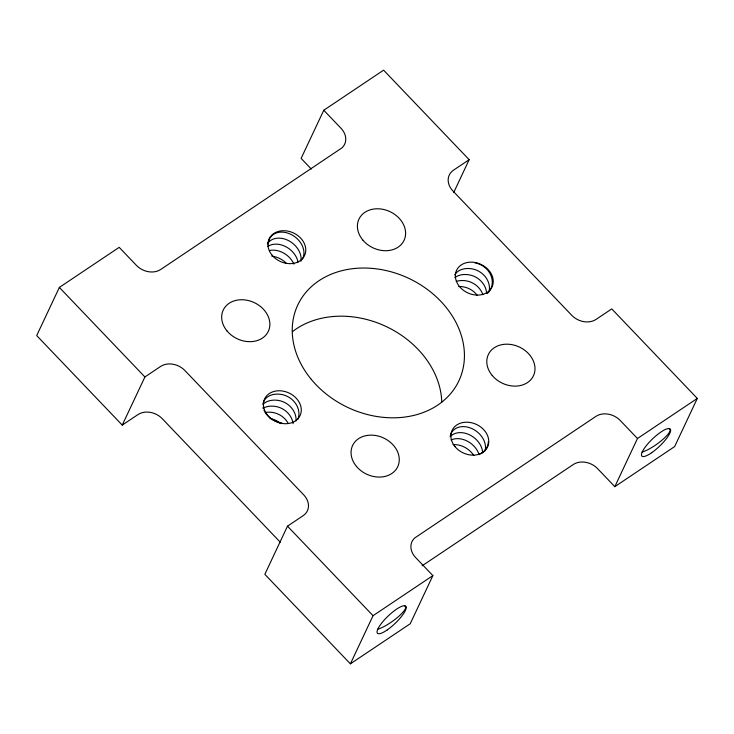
<?xml version="1.0" encoding="UTF-8"?>
<svg xmlns="http://www.w3.org/2000/svg" width="734" height="734" viewBox="0 0 734 734"><rect width="100%" height="100%" fill="white"/><g stroke="black" fill="none" stroke-linecap="round" stroke-linejoin="round"><path stroke-width="1.1" d="M453.74 192.464L469.164 159.682L383.607 70.161L323.777 110.247L341.007 128.276A17.809 14.276 25.2 0 1 341.952 147.873L160.764 269.451A17.809 14.276 25.2 0 1 136.414 265.369L119.183 247.34L59.353 287.434L36.7 335.576L122.248 425.105L137.919 414.609A17.809 14.276 25.2 0 1 162.26 418.692L280.287 542.206M122.248 425.105L144.91 376.964L160.572 366.468A17.809 14.276 25.2 0 1 184.922 370.551L303.738 494.89A17.809 14.276 25.2 0 1 303.151 515.672L287.489 526.168L264.836 574.318L350.393 663.839L410.223 623.753L432.877 575.603L415.646 557.574A17.809 14.276 25.2 0 1 414.701 537.985L595.889 416.398A17.809 14.276 25.2 0 1 620.239 420.481L637.47 438.51L614.817 486.66L597.586 468.631A17.809 14.276 25.2 0 0 573.236 464.549L422.096 565.822M323.777 110.247L301.123 158.397L311.308 169.049M350.393 663.839L373.046 615.698L432.877 575.603M469.164 159.682L453.502 170.178A17.809 14.276 25.2 0 0 452.915 190.968L571.74 315.308A17.809 14.276 25.2 0 0 596.081 319.391L611.752 308.895L697.3 398.424L674.647 446.566L614.817 486.66M637.47 438.51L697.3 398.424M59.353 287.434L144.91 376.964M287.489 526.168L373.046 615.698M292.462 331.649A89.034 71.391 25.2 0 1 386.267 326.575A89.034 71.391 25.2 0 1 441.758 402.26M668.986 428.849A19.368 4.45 -35.4 0 1 662.518 439.73A19.368 4.45 -35.4 0 1 642.021 452.061M404.562 606.036A19.368 4.45 -35.4 0 1 398.094 616.918A19.368 4.45 -35.4 0 1 377.597 629.249M269.433 250.56A19.368 14.818 37.3 0 1 293.939 264.13M267.782 246.468A19.368 14.818 37.3 0 1 285.847 246.697A19.368 14.818 37.3 0 1 298.05 262.267M268.305 244.083A19.368 14.818 37.3 0 1 286.572 232.751A19.368 14.818 37.3 0 1 303.949 253.303A19.368 15.919 11.5 0 1 302.417 259.056M267.369 243.761A19.368 14.818 37.3 0 1 287.609 240.156A19.368 14.818 37.3 0 1 301.114 259.322A19.368 15.919 11.5 0 1 300.903 261.304M271.892 256.239A19.368 14.818 37.3 0 1 286.499 263.423M263.011 408.214A19.368 13.799 21.3 0 1 275.709 406.462A19.368 16.937 30.8 0 1 293.114 423.619M281.902 423.068A19.368 13.799 21.3 0 1 265.405 412.903M264.378 411.113A19.368 13.799 21.3 0 1 263.965 410.196M263.35 408.361A19.368 13.799 21.3 0 1 263.148 407.443M263.084 403.847A19.368 13.799 21.3 0 1 281.379 394.433A19.368 16.937 30.8 0 1 298.022 419.096M296.059 420.903A19.368 16.937 30.8 0 0 278.544 400.452A19.368 13.799 21.3 0 0 262.91 404.452M288.104 423.169A19.368 16.937 30.8 0 0 272.874 412.49A19.368 13.799 21.3 0 0 264.965 412.526M270.048 418.508A19.368 16.937 30.8 0 1 280.792 423.656M450.061 436.785A19.368 14.818 37.3 0 1 469.714 434.904A19.368 14.818 37.3 0 1 482.678 452.805M450.281 435.675A19.368 14.818 37.3 0 1 469.815 427.748A19.368 14.818 37.3 0 1 485.523 447.795M451.015 440.005A19.368 14.818 37.3 0 1 479.109 454.676M453.052 444.721A19.368 14.818 37.3 0 1 473.88 455.603M488.349 441.785A19.368 15.919 11.5 0 1 479.045 454.493M485.523 447.795A19.368 15.919 11.5 0 1 485.082 450.759M474.751 262.8A19.368 16.937 30.8 0 1 490.991 275.599A19.368 16.937 30.8 0 1 487.238 293.572M482.88 294.701A19.368 16.937 30.8 0 0 466.255 280.847A19.368 13.799 21.3 0 0 456.3 281.406M489.147 291.416A19.368 16.937 30.8 0 0 471.916 268.818A19.368 13.799 21.3 0 0 455.704 273.488M486.605 293.086A19.368 16.937 30.8 0 0 469.081 274.828A19.368 13.799 21.3 0 0 454.805 277.608M454.731 274.947A19.368 13.799 21.3 0 1 455.181 274.204M458.796 286.544A19.368 13.799 21.3 0 1 463.42 286.866A19.368 16.937 30.8 0 1 477.384 295.563M356.44 466.384A24.928 19.992 25.2 0 0 397.681 466.796A24.928 19.992 25.2 0 0 371.349 435.134A24.928 19.992 25.2 0 0 356.44 466.384M227.054 330.988A24.928 19.992 25.2 0 0 268.286 331.392A24.928 19.992 25.2 0 0 241.954 299.738A24.928 19.992 25.2 0 0 227.054 330.988M362.789 240.027A24.928 19.992 25.2 0 0 404.021 240.44A24.928 19.992 25.2 0 0 377.689 208.777A24.928 19.992 25.2 0 0 362.789 240.027M492.184 375.432A24.928 19.992 25.2 0 0 533.416 375.836A24.928 19.992 25.2 0 0 507.084 344.182A24.928 19.992 25.2 0 0 492.184 375.432M311.253 379.34A89.034 71.391 25.2 0 0 458.622 381.396A89.034 71.391 25.2 0 0 365.11 268.038A89.034 71.391 25.2 0 0 311.253 379.34M272.075 255.193A19.589 15.708 25.2 0 0 304.5 255.652A19.589 15.708 25.2 0 0 283.93 230.705A19.589 15.708 25.2 0 0 272.075 255.193M459.548 286.627A19.589 15.708 25.2 0 0 491.973 287.077A19.589 15.708 25.2 0 0 471.402 262.139A19.589 15.708 25.2 0 0 459.548 286.627M455.062 446.685A19.589 15.708 25.2 0 0 487.486 447.134A19.589 15.708 25.2 0 0 466.916 422.197A19.589 15.708 25.2 0 0 455.062 446.685M267.589 415.251A19.589 15.708 25.2 0 0 300.013 415.71A19.589 15.708 25.2 0 0 279.443 390.763A19.589 15.708 25.2 0 0 267.589 415.251M651.645 452.74A19.589 5.074 -43.7 0 0 670.307 429.106A19.589 5.074 -43.7 0 0 646.214 445.777A19.589 5.074 -43.7 0 0 651.645 452.74M387.231 629.919A19.589 5.074 -43.7 0 0 405.884 606.293A19.589 5.074 -43.7 0 0 381.79 622.955A19.589 5.074 -43.7 0 0 387.231 629.919"/></g></svg>
